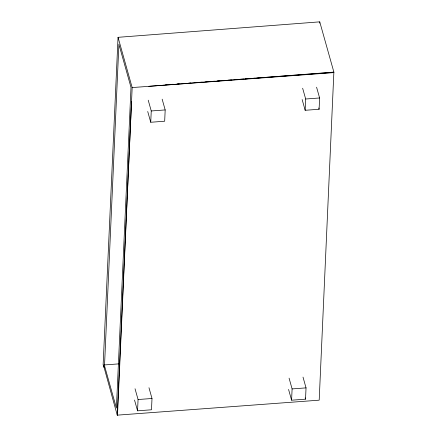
<?xml version="1.0" encoding="UTF-8"?>
<svg xmlns="http://www.w3.org/2000/svg" width="437" height="437" viewBox="0 0 437 437"><rect width="100%" height="100%" fill="white"/><g stroke="black" fill="none" stroke-linecap="round" stroke-linejoin="round"><path stroke-width="0.66" d="M103.127 364.9L118.045 37.32L319.747 21.85L333.873 72.1L319.19 400.172L117.253 415.15L103.383 364.879M104.547 364.933L118.897 44.312L131.007 87.384L116.4 408.021L104.296 364.95L118.809 363.874M117.253 415.15L131.548 101.433M117.504 415.134L132.165 87.569L118.045 37.32M148.973 387.723L152 398.495L151.497 409.786L137.557 410.818L138.065 399.527L135.038 388.761M162.154 99.166L165.181 109.933L164.678 121.224L150.738 122.262L151.246 110.965L148.219 100.199M303.01 377.109L306.037 387.876L305.534 399.172L291.594 400.205L292.102 388.914L289.076 378.142M316.579 87.203L319.605 97.97L319.103 109.261L305.163 110.293L305.671 99.002L302.644 88.236M319.687 23.156L319.747 21.85M148.837 86.335L333.873 72.1M165.639 84.811L166.994 84.712M171.752 84.357L173.107 84.259M177.182 83.959L179.219 83.806M182.617 83.554L184.654 83.401M188.724 83.101L190.761 82.948M194.159 82.697L196.197 82.544M199.594 82.293L202.309 82.09M205.701 81.839L208.422 81.637M211.137 81.435L214.529 81.184M217.249 80.982L219.964 80.785M222.679 80.583L226.076 80.332M228.114 80.179L231.506 79.927M234.227 79.725L237.619 79.474M239.656 79.321L243.731 79.021M245.091 78.917L249.844 78.567M251.199 78.463L255.274 78.163M256.634 78.065L332.688 72.422M132.165 87.569L333.852 72.608M305.671 99.002L319.605 97.97M151.246 110.965L165.181 109.933M138.065 399.527L152 398.495M292.102 388.914L306.037 387.876M318.748 107.994L319.103 109.261M302.136 99.527L305.163 110.293M305.179 397.905L305.534 399.172M288.567 389.438L291.594 400.205M147.711 111.49L150.738 122.262M134.53 400.052L137.557 410.818M103.547 365.479L104.219 367.872"/></g></svg>
